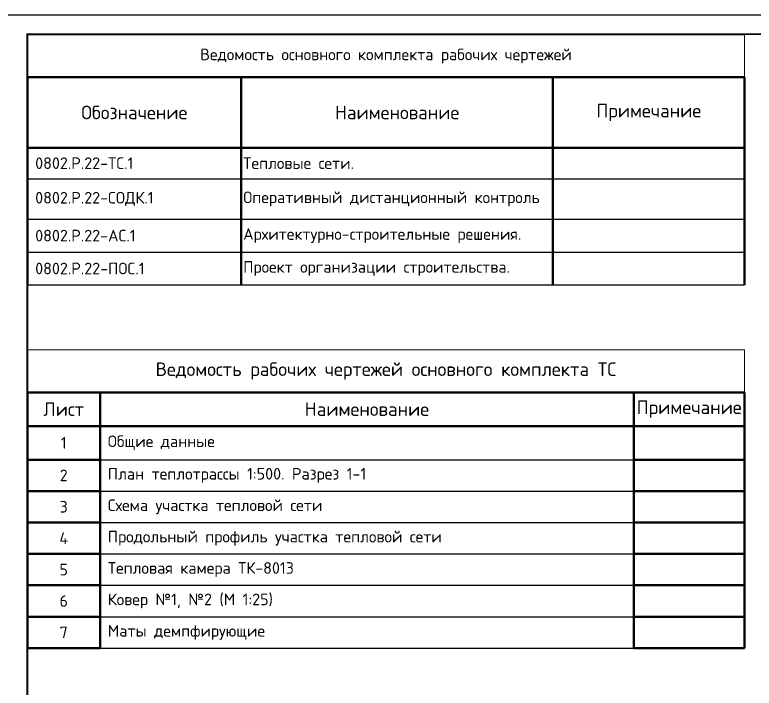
# Model space of a CAD drawing. Header units: millimetres. Extents: x 1642 to 8783, y 1095 to 5441.
# Drawn here: x 2254.3 to 2445.1, y 1425.5 to 1599.4 of the extents above; entities that cross this region are included whole.
import ezdxf
from ezdxf.enums import TextEntityAlignment as Align

# ---------------------------------------------------------------- set-up
doc = ezdxf.new("R2010")
doc.units = ezdxf.units.MM
doc.layers.add('Размеры на чертеже', color=250, linetype='Continuous', lineweight=25)
doc.layers.add('Таблица', color=3, linetype='Continuous', lineweight=30)
doc.styles.add('-ISOCPEUR-', font='isocpeur.ttf')
doc.styles.get("Standard").update_dxf_attribs({"font": 'arial.ttf'})

# ---------------------------------------------------------------- blocks, each defined once
blk = doc.blocks.new('*U306')
blk.add_lwpolyline([(0, 123), (594, 123), (594, -297), (0, -297)], close=True)
at = {"const_width": 0.5}
blk.add_lwpolyline([(20, 118), (589, 118), (589, -292), (20, -292)], close=True, dxfattribs=at)
blk.add_attdef('РАЗРАБОТАЛ', text='', height=2.5).set_placement((424.5, -264.22), align=Align.MIDDLE_LEFT)
at = {"flags": 8}
for tag, height, p in [('ДАТА', 2.5, (464.07, -264.4)), ('ЛИСТ', 3, (560.39, -271.92)), ('ЛИСТОВ', 3, (577.89, -271.92))]:
    blk.add_attdef(tag, text='', height=height, dxfattribs=at).set_placement(p, align=Align.MIDDLE_CENTER)
blk.add_attdef('ПРОВЕРИЛ', (424.75, -270.73), '', height=2.5)
at = {"lineweight": 30, "flags": 104}
for tag, p in [('ТЕПЛОВЫЕ_СЕТИ', (504, -269.5)), ('ИМЯ_ЧЕРТЕЖА', (504, -284.5))]:
    blk.add_attdef(tag, text='', height=3, dxfattribs=at).set_placement(p, align=Align.MIDDLE_CENTER)
at = {"style": '-ISOCPEUR-', "flags": 8}
blk.add_attdef('ФОРМАТ', text='', height=3, dxfattribs=at).set_placement((554.97, -294.75), align=Align.MIDDLE_CENTER)
blk = doc.blocks.new('*T176')
at = {"layer": 'Defpoints', "color": 8, "linetype": 'ByBlock', "lineweight": 0, "transparency": 16777216}
for p, q in [((0, 0), (185, 0)), ((0, 0), (0, -11)), ((185, 0), (185, -11))]:
    blk.add_line(p, q, dxfattribs=at)
at = {"layer": 'Таблица', "color": 0, "lineweight": 50, "transparency": 16777216}
for p, q in [((0, -11), (185, -11)), ((0, -11), (0, -64.6)), ((55.16, -11), (55.16, -64.6)), ((135.58, -11), (135.58, -64.6)), ((185, -11), (185, -64.6)), ((0, -29.17), (185, -29.17))]:
    blk.add_line(p, q, dxfattribs=at)
at = {"layer": 'Таблица', "color": 0, "lineweight": 30, "transparency": 16777216}
for p, q in [((0, -37.17), (185, -37.17)), ((0, -47.62), (185, -47.62)), ((0, -56.11), (185, -56.11)), ((0, -64.6), (185, -64.6))]:
    blk.add_line(p, q, dxfattribs=at)
at = {"layer": 'Таблица', "color": 0, "transparency": 16777216, "char_height": 3, "style": '-ISOCPEUR-'}
for s, insert, width, attachment_point in [('Ведомость основного комплекта рабочих чертежей', (92.5, -5.5), 182, 5), ('{\\C7;0802.Р.22-ТС.1}', (2, -33.17), 51.157, 4), ('Тепловые сети. ', (55.66, -33.17), 79.427, 4), ('{\\C7;0802.Р.22-СОДК.1}', (2, -42.4), 51.157, 4), ('Оперативный дистанционный контроль', (55.66, -42.4), 79.427, 4), ('{\\C7;0802.Р.22-АС.1}', (2, -51.87), 51.157, 4), ('Архитектурно-строительные решения.', (55.66, -51.87), 79.427, 4), ('{\\C7;0802.Р.22-ПОС.1}', (2, -60.36), 51.157, 4), ('{\\C18;Проект организации строительства.}', (55.66, -60.36), 79.427, 4)]:
    blk.add_mtext(s, dxfattribs=dict(at, insert=insert, width=width, attachment_point=attachment_point))
at = {"layer": 'Таблица', "color": 7, "transparency": 16777216, "char_height": 3.5, "attachment_point": 5, "style": '-ISOCPEUR-'}
for s, insert, width in [('Обозначение ', (27.58, -20.08), 52.157), ('Наименование ', (95.37, -20.08), 77.427), ('Примечание', (160.29, -20.08), 46.4161)]:
    blk.add_mtext(s, dxfattribs=dict(at, insert=insert, width=width))
blk = doc.blocks.new('*T177')
at = {"layer": 'Defpoints', "color": 8, "linetype": 'ByBlock', "lineweight": 0, "transparency": 16777216}
for p, q in [((0, 0), (185, 0)), ((0, 0), (0, -11)), ((185, 0), (185, -11))]:
    blk.add_line(p, q, dxfattribs=at)
at = {"layer": 'Таблица', "color": 0, "lineweight": 50, "transparency": 16777216}
for p, q in [((0, -11), (185, -11)), ((0, -11), (0, -77.03)), ((18.73, -11), (18.73, -77.03)), ((156.43, -11), (156.43, -77.03)), ((185, -11), (185, -77.03)), ((0, -19.69), (185, -19.69)), ((0, -28.39), (18.73, -28.39)), ((156.43, -28.39), (185, -28.39)), ((0, -36.5), (18.73, -36.5)), ((156.43, -36.5), (185, -36.5)), ((0, -44.6), (18.73, -44.6)), ((156.43, -44.6), (185, -44.6)), ((0, -52.71), (18.73, -52.71)), ((156.43, -52.71), (185, -52.71)), ((0, -60.82), (18.73, -60.82)), ((156.43, -60.82), (185, -60.82)), ((0, -68.93), (18.73, -68.93)), ((156.43, -68.93), (185, -68.93)), ((0, -77.03), (18.73, -77.03)), ((156.43, -77.03), (185, -77.03))]:
    blk.add_line(p, q, dxfattribs=at)
at = {"layer": 'Таблица', "color": 0, "lineweight": 30, "transparency": 16777216}
for p, q in [((18.73, -28.39), (156.43, -28.39)), ((18.73, -36.5), (156.43, -36.5)), ((18.73, -44.6), (156.43, -44.6)), ((18.73, -52.71), (156.43, -52.71)), ((18.73, -60.82), (156.43, -60.82)), ((18.73, -68.93), (156.43, -68.93)), ((18.73, -77.03), (156.43, -77.03))]:
    blk.add_line(p, q, dxfattribs=at)
at = {"layer": 'Таблица', "color": 7, "transparency": 16777216, "char_height": 3.5, "attachment_point": 5, "style": '-ISOCPEUR-'}
for s, insert, width in [('Ведомость рабочих чертежей основного комплекта ТС', (92.5, -5.5), 182), ('Примечание', (170.72, -15.34), 25.5651), ('Наименование', (87.58, -15.34), 134.7079)]:
    blk.add_mtext(s, dxfattribs=dict(at, insert=insert, width=width))
at = {"layer": 'Таблица', "color": 0, "transparency": 16777216, "style": '-ISOCPEUR-'}
for s, insert, char_height, width, attachment_point in [('Лист', (9.36, -15.34), 3.5, 15.727, 5), ('1', (9.36, -24.04), 3, 15.727, 5), ('{\\fISOCPEUR|b0|i0|c204|p34;\\Q0;\\C7;Общие данные }', (20.73, -24.04), 3, 133.7079, 4), ('{\\C7;План теплотрассы 1:500. Разрез 1-1}', (20.73, -32.44), 3, 133.7079, 4), ('2', (9.36, -32.44), 3, 15.727, 5), ('3', (9.36, -40.55), 3, 15.727, 5), ('{\\C7;Схема участка тепловой сети}', (20.73, -40.55), 3, 133.7079, 4), ('4', (9.36, -48.66), 3, 15.727, 5), ('{\\C7;Продольный профиль участка тепловой сети}', (20.73, -48.66), 3, 133.7079, 4), ('5', (9.36, -56.76), 3, 15.727, 5), ('{\\C7;Тепловая камера ТК-8013}', (20.73, -56.76), 3, 133.7079, 4), ('{\\C7;Ковер №1, №2 (М 1:25)}', (20.73, -64.87), 3, 133.7079, 4), ('6', (9.36, -64.87), 3, 15.727, 5), ('7', (9.36, -72.98), 3, 15.727, 5), ('{\\C7;Маты демпфирующие}', (20.73, -72.98), 3, 133.7079, 4)]:
    blk.add_mtext(s, dxfattribs=dict(at, insert=insert, char_height=char_height, width=width, attachment_point=attachment_point))

msp = doc.modelspace()

# ---------------------------------------------------------------- block references
for name, p in [('*T176', (2257.597, 1594.206)), ('*T177', (2257.597, 1512.867))]:
    msp.add_blockref(name, p)
at = {"layer": 'Размеры на чертеже', "lineweight": 90}
msp.add_blockref('*U306', (2237.597, 1476.353), dxfattribs=at)

doc.saveas('drawing.dxf')
